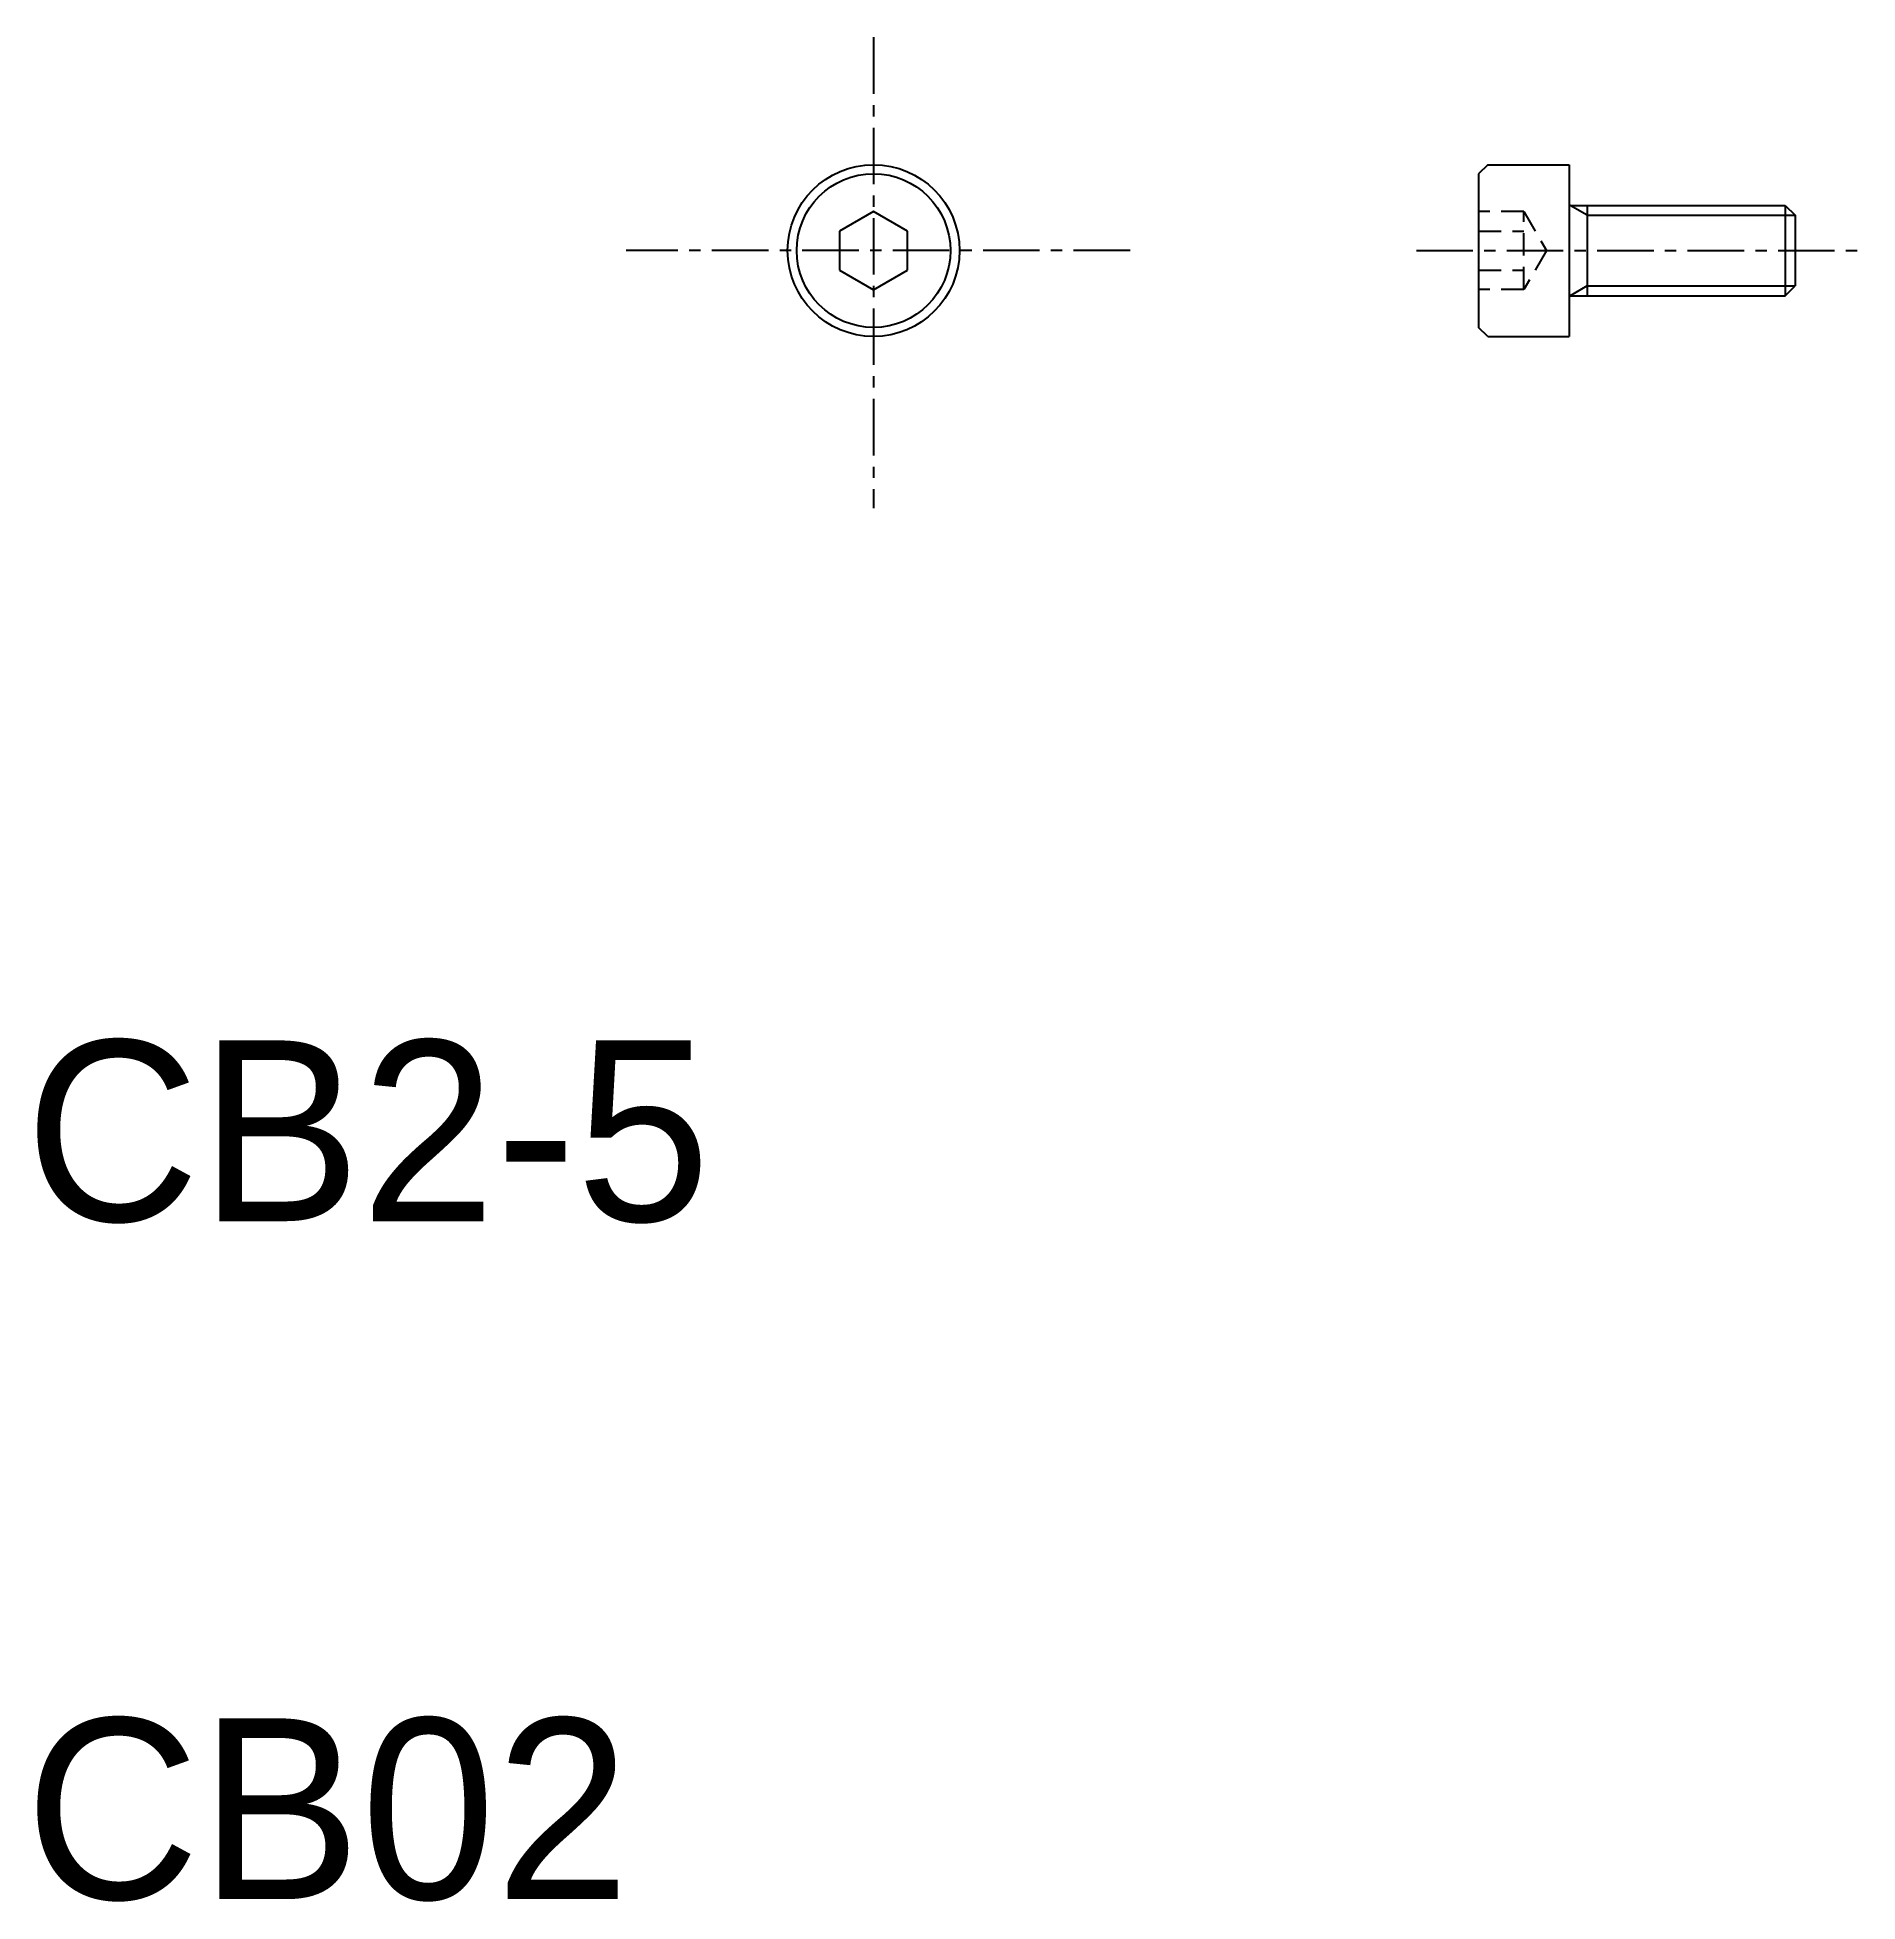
# Model space of a CAD drawing. Extents: x 10.3 to 50.5, y 9.9 to 51.2.
import ezdxf

# ---------------------------------------------------------------- set-up
doc = ezdxf.new("R2010")
doc.units = 0
doc.linetypes.add('CENTER', pattern=[2, 1.25, -0.25, 0.25, -0.25])
doc.linetypes.add('DASHED', pattern=[0.75, 0.5, -0.25])
doc.layers.get('0').update_dxf_attribs({"linetype": 'CONTINUOUS'})
doc.layers.add('CENTER', color=1, linetype='CENTER')

msp = doc.modelspace()

# ---------------------------------------------------------------- linework, layer by layer
at = {"color": 7, "linetype": 'CONTINUOUS'}
for p, q in [((42.353, 48.374), (42.153, 48.174)), ((42.353, 48.374), (44.153, 48.374)), ((44.153, 48.374), (44.153, 44.574)), ((42.153, 48.174), (42.153, 44.774)), ((44.153, 47.474), (48.936, 47.474)), ((44.553, 47.474), (44.553, 45.474)), ((48.936, 47.474), (48.936, 45.474)), ((48.936, 47.474), (49.153, 47.258)), ((28.769, 47.34), (28.019, 46.907)), ((29.519, 46.907), (28.769, 47.34)), ((49.153, 47.258), (49.153, 45.691)), ((28.019, 46.907), (28.019, 46.041)), ((29.519, 46.041), (29.519, 46.907)), ((28.019, 46.041), (28.769, 45.608)), ((28.769, 45.608), (29.519, 46.041)), ((44.153, 45.474), (48.936, 45.474)), ((48.936, 45.474), (49.153, 45.691)), ((42.353, 44.574), (42.153, 44.774)), ((42.353, 44.574), (44.153, 44.574))]:
    msp.add_line(p, q, dxfattribs=at)
at = {"color": 3, "linetype": 'CONTINUOUS'}
for p, q in [((44.553, 47.258), (44.178, 47.474)), ((44.553, 47.258), (49.153, 47.258)), ((44.553, 45.691), (44.178, 45.474)), ((44.553, 45.691), (49.153, 45.691))]:
    msp.add_line(p, q, dxfattribs=at)
at = {"color": 3, "linetype": 'DASHED'}
for p, q in [((43.153, 47.337), (42.153, 47.337)), ((43.153, 47.337), (43.651, 46.474)), ((43.153, 45.612), (43.153, 47.337)), ((42.153, 46.905), (43.153, 46.905)), ((43.651, 46.474), (43.153, 45.612)), ((42.153, 46.043), (43.153, 46.043)), ((43.153, 45.612), (42.153, 45.612))]:
    msp.add_line(p, q, dxfattribs=at)
at = {"color": 7, "linetype": 'CONTINUOUS'}
for radius in [1.9, 1.7]:
    msp.add_circle((28.769, 46.474), radius, dxfattribs=at)
at = {"layer": 'CENTER', "color": 1, "linetype": 'CENTER'}
for p, q in [((28.769, 51.193), (28.769, 40.773)), ((34.443, 46.474), (23.3, 46.474)), ((40.775, 46.474), (50.538, 46.474))]:
    msp.add_line(p, q, dxfattribs=at)

# ---------------------------------------------------------------- texts
at = {"color": 7, "linetype": 'CONTINUOUS'}
for s, p in [('CB2-5', (10, 25)), ('CB02', (10, 10))]:
    msp.add_text(s, height=4, dxfattribs=at).set_placement(p)

doc.saveas('drawing.dxf')
